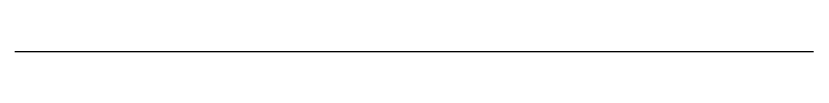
# Model space of a CAD drawing. Header units: millimetres. Extents: x 0 to 2707, y 2 to 2710.
# Drawn here: x 338.1 to 676.5, y 2.5 to 2.6 of the extents above; entities that cross this region are included whole.
import ezdxf

# ---------------------------------------------------------------- set-up
doc = ezdxf.new("R2010")
doc.units = ezdxf.units.MM
doc.layers.add('ALL_ISLANDS', color=7, linetype='Continuous')
doc.layers.add('OUTLINE_ISLAND_01', color=7, linetype='Continuous')

msp = doc.modelspace()

# ---------------------------------------------------------------- linework, layer by layer
at = {"layer": 'ALL_ISLANDS'}
msp.add_lwpolyline([(337.717, 2.5508), (338.717, 2.5507), (339.717, 2.5506), (340.717, 2.5506), (341.717, 2.5505), (342.717, 2.5504), (343.717, 2.5504), (344.717, 2.5503), (345.717, 2.5502), (346.717, 2.5502), (347.717, 2.5501), (348.717, 2.55), (349.717, 2.55), (350.717, 2.5499), (351.717, 2.5498), (352.717, 2.5498), (353.717, 2.5497), (354.717, 2.5496), (355.717, 2.5496), (356.717, 2.5495), (357.717, 2.5494), (358.717, 2.5494), (359.717, 2.5493), (360.717, 2.5492), (361.717, 2.5492), (362.717, 2.5491), (363.717, 2.549), (364.717, 2.549), (365.717, 2.5489), (366.717, 2.5488), (367.717, 2.5488), (368.717, 2.5487), (369.717, 2.5486), (370.717, 2.5486), (371.717, 2.5485), (372.717, 2.5484), (373.717, 2.5484), (374.717, 2.5483), (375.717, 2.5482), (376.717, 2.5482), (377.717, 2.5481), (378.717, 2.548), (379.717, 2.548), (380.717, 2.5479), (381.717, 2.5478), (382.717, 2.5478), (383.717, 2.5477), (384.717, 2.5476), (385.717, 2.5476), (386.717, 2.5475), (387.717, 2.5474), (388.717, 2.5474), (389.717, 2.5473), (390.717, 2.5472), (391.717, 2.5472), (392.717, 2.5471), (393.717, 2.547), (394.717, 2.547), (395.717, 2.5469), (396.717, 2.5468), (397.717, 2.5468), (398.717, 2.5467), (399.717, 2.5467), (400.717, 2.5466), (401.717, 2.5465), (402.717, 2.5465), (403.717, 2.5464), (404.717, 2.5463), (405.717, 2.5463), (406.717, 2.5462), (407.717, 2.5461), (408.717, 2.5461), (409.717, 2.546), (410.717, 2.5459), (411.717, 2.5459), (412.717, 2.5458), (413.717, 2.5457), (414.717, 2.5457), (415.717, 2.5456), (416.717, 2.5455), (417.717, 2.5455), (418.717, 2.5454), (419.717, 2.5453), (420.717, 2.5453), (421.717, 2.5452), (422.717, 2.5451), (423.717, 2.5451), (424.717, 2.545), (425.717, 2.5449), (426.717, 2.5449), (427.717, 2.5448), (428.717, 2.5447), (429.717, 2.5447), (430.717, 2.5446), (431.717, 2.5445), (432.717, 2.5445), (433.717, 2.5444), (434.717, 2.5443), (435.717, 2.5443), (436.717, 2.5442), (437.717, 2.5441), (438.717, 2.5441), (439.717, 2.544), (440.717, 2.5439), (441.717, 2.5439), (442.717, 2.5438), (443.717, 2.5437), (444.717, 2.5437), (445.717, 2.5436), (446.717, 2.5435), (447.717, 2.5435), (448.717, 2.5434), (449.717, 2.5433), (450.717, 2.5433), (451.717, 2.5432), (452.717, 2.5431), (453.717, 2.5431), (454.717, 2.543), (455.717, 2.5429), (456.717, 2.5429), (457.717, 2.5428), (458.717, 2.5427), (459.717, 2.5427), (460.717, 2.5426), (461.717, 2.5425), (462.717, 2.5425), (463.717, 2.5424), (464.717, 2.5423), (465.717, 2.5423), (466.717, 2.5422), (467.717, 2.5421), (468.717, 2.5421), (469.717, 2.542), (470.717, 2.5419), (471.717, 2.5419), (472.717, 2.5418), (473.717, 2.5417), (474.717, 2.5417), (475.717, 2.5416), (476.717, 2.5415), (477.717, 2.5415), (478.717, 2.5414), (479.717, 2.5413), (480.717, 2.5413), (481.717, 2.5412), (482.717, 2.5411), (483.717, 2.5411), (484.717, 2.541), (485.717, 2.5409), (486.717, 2.5409), (487.717, 2.5408), (488.717, 2.5407), (489.717, 2.5407), (490.717, 2.5406), (491.717, 2.5405), (492.717, 2.5405), (493.717, 2.5404), (494.717, 2.5403), (495.717, 2.5403), (496.717, 2.5402), (497.717, 2.5401), (498.717, 2.5401), (499.717, 2.54), (500.717, 2.5399), (501.717, 2.5399), (502.717, 2.5398), (503.717, 2.5397), (504.717, 2.5397), (505.717, 2.5396), (506.717, 2.5395), (507.717, 2.5395), (508.717, 2.5394), (509.717, 2.5393), (510.717, 2.5393), (511.717, 2.5392), (512.717, 2.5391), (513.717, 2.5391), (514.717, 2.539), (515.717, 2.539), (516.717, 2.5389), (517.717, 2.5388), (518.717, 2.5388), (519.717, 2.5387), (520.717, 2.5386), (521.717, 2.5386), (522.717, 2.5385), (523.717, 2.5384), (524.717, 2.5384), (525.717, 2.5383), (526.717, 2.5382), (527.717, 2.5382), (528.717, 2.5381), (529.717, 2.538), (530.717, 2.538), (531.717, 2.5379), (532.717, 2.5378), (533.717, 2.5378), (534.717, 2.5377), (535.717, 2.5376), (536.717, 2.5376), (537.717, 2.5375), (538.717, 2.5374), (539.717, 2.5374), (540.717, 2.5373), (541.717, 2.5372), (542.717, 2.5372), (543.717, 2.5371), (544.717, 2.537), (545.717, 2.537), (546.717, 2.5369), (547.717, 2.5368), (548.717, 2.5368), (549.717, 2.5367), (550.717, 2.5366), (551.717, 2.5366), (552.717, 2.5365), (553.717, 2.5364), (554.717, 2.5364), (555.717, 2.5363), (556.717, 2.5362), (557.717, 2.5362), (558.717, 2.5361), (559.717, 2.536), (560.717, 2.536), (561.717, 2.5359), (562.717, 2.5358), (563.717, 2.5358), (564.717, 2.5357), (565.717, 2.5356), (566.717, 2.5356), (567.717, 2.5355), (568.717, 2.5354), (569.717, 2.5354), (570.717, 2.5353), (571.717, 2.5352), (572.717, 2.5352), (573.717, 2.5351), (574.717, 2.535), (575.717, 2.535), (576.717, 2.5349), (577.717, 2.5348), (578.717, 2.5348), (579.717, 2.5347), (580.717, 2.5346), (581.717, 2.5346), (582.717, 2.5345), (583.717, 2.5344), (584.717, 2.5344), (585.717, 2.5343), (586.717, 2.5342), (587.717, 2.5342), (588.717, 2.5341), (589.717, 2.534), (590.717, 2.534), (591.717, 2.5339), (592.717, 2.5338), (593.717, 2.5338), (594.717, 2.5337), (595.717, 2.5336), (596.717, 2.5336), (597.717, 2.5335), (598.717, 2.5334), (599.717, 2.5334), (600.717, 2.5333), (601.717, 2.5332), (602.717, 2.5332), (603.717, 2.5331), (604.717, 2.533), (605.717, 2.533), (606.717, 2.5329), (607.717, 2.5328), (608.717, 2.5328), (609.717, 2.5327), (610.717, 2.5326), (611.717, 2.5326), (612.717, 2.5325), (613.717, 2.5324), (614.717, 2.5324), (615.717, 2.5323), (616.717, 2.5322), (617.717, 2.5322), (618.717, 2.5321), (619.717, 2.532), (620.717, 2.532), (621.717, 2.5319), (622.717, 2.5318), (623.717, 2.5318), (624.717, 2.5317), (625.717, 2.5316), (626.717, 2.5316), (627.717, 2.5315), (628.717, 2.5314), (629.717, 2.5314), (630.717, 2.5313), (631.717, 2.5313), (632.717, 2.5312), (633.717, 2.5311), (634.717, 2.5311), (635.717, 2.531), (636.717, 2.5309), (637.717, 2.5309), (638.717, 2.5308), (639.717, 2.5307), (640.717, 2.5307), (641.717, 2.5306), (642.717, 2.5305), (643.717, 2.5305), (644.717, 2.5304), (645.717, 2.5303), (646.717, 2.5303), (647.717, 2.5302), (648.717, 2.5301), (649.717, 2.5301), (650.717, 2.53), (651.717, 2.5299), (652.717, 2.5299), (653.717, 2.5298), (654.717, 2.5297), (655.717, 2.5297), (656.717, 2.5296), (657.717, 2.5295), (658.717, 2.5295), (659.717, 2.5294), (660.717, 2.5293), (661.717, 2.5293), (662.717, 2.5292), (663.717, 2.5291), (664.717, 2.5291), (665.717, 2.529), (666.717, 2.5289), (667.717, 2.5289), (668.717, 2.5288), (669.717, 2.5287), (670.717, 2.5287), (671.717, 2.5286), (672.717, 2.5285), (673.717, 2.5285), (674.717, 2.5284), (675.717, 2.5283), (676.717, 2.5283)], dxfattribs=at)
at = {"layer": 'OUTLINE_ISLAND_01'}
msp.add_lwpolyline([(337.717, 2.5508), (338.717, 2.5507), (339.717, 2.5506), (340.717, 2.5506), (341.717, 2.5505), (342.717, 2.5504), (343.717, 2.5504), (344.717, 2.5503), (345.717, 2.5502), (346.717, 2.5502), (347.717, 2.5501), (348.717, 2.55), (349.717, 2.55), (350.717, 2.5499), (351.717, 2.5498), (352.717, 2.5498), (353.717, 2.5497), (354.717, 2.5496), (355.717, 2.5496), (356.717, 2.5495), (357.717, 2.5494), (358.717, 2.5494), (359.717, 2.5493), (360.717, 2.5492), (361.717, 2.5492), (362.717, 2.5491), (363.717, 2.549), (364.717, 2.549), (365.717, 2.5489), (366.717, 2.5488), (367.717, 2.5488), (368.717, 2.5487), (369.717, 2.5486), (370.717, 2.5486), (371.717, 2.5485), (372.717, 2.5484), (373.717, 2.5484), (374.717, 2.5483), (375.717, 2.5482), (376.717, 2.5482), (377.717, 2.5481), (378.717, 2.548), (379.717, 2.548), (380.717, 2.5479), (381.717, 2.5478), (382.717, 2.5478), (383.717, 2.5477), (384.717, 2.5476), (385.717, 2.5476), (386.717, 2.5475), (387.717, 2.5474), (388.717, 2.5474), (389.717, 2.5473), (390.717, 2.5472), (391.717, 2.5472), (392.717, 2.5471), (393.717, 2.547), (394.717, 2.547), (395.717, 2.5469), (396.717, 2.5468), (397.717, 2.5468), (398.717, 2.5467), (399.717, 2.5467), (400.717, 2.5466), (401.717, 2.5465), (402.717, 2.5465), (403.717, 2.5464), (404.717, 2.5463), (405.717, 2.5463), (406.717, 2.5462), (407.717, 2.5461), (408.717, 2.5461), (409.717, 2.546), (410.717, 2.5459), (411.717, 2.5459), (412.717, 2.5458), (413.717, 2.5457), (414.717, 2.5457), (415.717, 2.5456), (416.717, 2.5455), (417.717, 2.5455), (418.717, 2.5454), (419.717, 2.5453), (420.717, 2.5453), (421.717, 2.5452), (422.717, 2.5451), (423.717, 2.5451), (424.717, 2.545), (425.717, 2.5449), (426.717, 2.5449), (427.717, 2.5448), (428.717, 2.5447), (429.717, 2.5447), (430.717, 2.5446), (431.717, 2.5445), (432.717, 2.5445), (433.717, 2.5444), (434.717, 2.5443), (435.717, 2.5443), (436.717, 2.5442), (437.717, 2.5441), (438.717, 2.5441), (439.717, 2.544), (440.717, 2.5439), (441.717, 2.5439), (442.717, 2.5438), (443.717, 2.5437), (444.717, 2.5437), (445.717, 2.5436), (446.717, 2.5435), (447.717, 2.5435), (448.717, 2.5434), (449.717, 2.5433), (450.717, 2.5433), (451.717, 2.5432), (452.717, 2.5431), (453.717, 2.5431), (454.717, 2.543), (455.717, 2.5429), (456.717, 2.5429), (457.717, 2.5428), (458.717, 2.5427), (459.717, 2.5427), (460.717, 2.5426), (461.717, 2.5425), (462.717, 2.5425), (463.717, 2.5424), (464.717, 2.5423), (465.717, 2.5423), (466.717, 2.5422), (467.717, 2.5421), (468.717, 2.5421), (469.717, 2.542), (470.717, 2.5419), (471.717, 2.5419), (472.717, 2.5418), (473.717, 2.5417), (474.717, 2.5417), (475.717, 2.5416), (476.717, 2.5415), (477.717, 2.5415), (478.717, 2.5414), (479.717, 2.5413), (480.717, 2.5413), (481.717, 2.5412), (482.717, 2.5411), (483.717, 2.5411), (484.717, 2.541), (485.717, 2.5409), (486.717, 2.5409), (487.717, 2.5408), (488.717, 2.5407), (489.717, 2.5407), (490.717, 2.5406), (491.717, 2.5405), (492.717, 2.5405), (493.717, 2.5404), (494.717, 2.5403), (495.717, 2.5403), (496.717, 2.5402), (497.717, 2.5401), (498.717, 2.5401), (499.717, 2.54), (500.717, 2.5399), (501.717, 2.5399), (502.717, 2.5398), (503.717, 2.5397), (504.717, 2.5397), (505.717, 2.5396), (506.717, 2.5395), (507.717, 2.5395), (508.717, 2.5394), (509.717, 2.5393), (510.717, 2.5393), (511.717, 2.5392), (512.717, 2.5391), (513.717, 2.5391), (514.717, 2.539), (515.717, 2.539), (516.717, 2.5389), (517.717, 2.5388), (518.717, 2.5388), (519.717, 2.5387), (520.717, 2.5386), (521.717, 2.5386), (522.717, 2.5385), (523.717, 2.5384), (524.717, 2.5384), (525.717, 2.5383), (526.717, 2.5382), (527.717, 2.5382), (528.717, 2.5381), (529.717, 2.538), (530.717, 2.538), (531.717, 2.5379), (532.717, 2.5378), (533.717, 2.5378), (534.717, 2.5377), (535.717, 2.5376), (536.717, 2.5376), (537.717, 2.5375), (538.717, 2.5374), (539.717, 2.5374), (540.717, 2.5373), (541.717, 2.5372), (542.717, 2.5372), (543.717, 2.5371), (544.717, 2.537), (545.717, 2.537), (546.717, 2.5369), (547.717, 2.5368), (548.717, 2.5368), (549.717, 2.5367), (550.717, 2.5366), (551.717, 2.5366), (552.717, 2.5365), (553.717, 2.5364), (554.717, 2.5364), (555.717, 2.5363), (556.717, 2.5362), (557.717, 2.5362), (558.717, 2.5361), (559.717, 2.536), (560.717, 2.536), (561.717, 2.5359), (562.717, 2.5358), (563.717, 2.5358), (564.717, 2.5357), (565.717, 2.5356), (566.717, 2.5356), (567.717, 2.5355), (568.717, 2.5354), (569.717, 2.5354), (570.717, 2.5353), (571.717, 2.5352), (572.717, 2.5352), (573.717, 2.5351), (574.717, 2.535), (575.717, 2.535), (576.717, 2.5349), (577.717, 2.5348), (578.717, 2.5348), (579.717, 2.5347), (580.717, 2.5346), (581.717, 2.5346), (582.717, 2.5345), (583.717, 2.5344), (584.717, 2.5344), (585.717, 2.5343), (586.717, 2.5342), (587.717, 2.5342), (588.717, 2.5341), (589.717, 2.534), (590.717, 2.534), (591.717, 2.5339), (592.717, 2.5338), (593.717, 2.5338), (594.717, 2.5337), (595.717, 2.5336), (596.717, 2.5336), (597.717, 2.5335), (598.717, 2.5334), (599.717, 2.5334), (600.717, 2.5333), (601.717, 2.5332), (602.717, 2.5332), (603.717, 2.5331), (604.717, 2.533), (605.717, 2.533), (606.717, 2.5329), (607.717, 2.5328), (608.717, 2.5328), (609.717, 2.5327), (610.717, 2.5326), (611.717, 2.5326), (612.717, 2.5325), (613.717, 2.5324), (614.717, 2.5324), (615.717, 2.5323), (616.717, 2.5322), (617.717, 2.5322), (618.717, 2.5321), (619.717, 2.532), (620.717, 2.532), (621.717, 2.5319), (622.717, 2.5318), (623.717, 2.5318), (624.717, 2.5317), (625.717, 2.5316), (626.717, 2.5316), (627.717, 2.5315), (628.717, 2.5314), (629.717, 2.5314), (630.717, 2.5313), (631.717, 2.5313), (632.717, 2.5312), (633.717, 2.5311), (634.717, 2.5311), (635.717, 2.531), (636.717, 2.5309), (637.717, 2.5309), (638.717, 2.5308), (639.717, 2.5307), (640.717, 2.5307), (641.717, 2.5306), (642.717, 2.5305), (643.717, 2.5305), (644.717, 2.5304), (645.717, 2.5303), (646.717, 2.5303), (647.717, 2.5302), (648.717, 2.5301), (649.717, 2.5301), (650.717, 2.53), (651.717, 2.5299), (652.717, 2.5299), (653.717, 2.5298), (654.717, 2.5297), (655.717, 2.5297), (656.717, 2.5296), (657.717, 2.5295), (658.717, 2.5295), (659.717, 2.5294), (660.717, 2.5293), (661.717, 2.5293), (662.717, 2.5292), (663.717, 2.5291), (664.717, 2.5291), (665.717, 2.529), (666.717, 2.5289), (667.717, 2.5289), (668.717, 2.5288), (669.717, 2.5287), (670.717, 2.5287), (671.717, 2.5286), (672.717, 2.5285), (673.717, 2.5285), (674.717, 2.5284), (675.717, 2.5283), (676.717, 2.5283)], dxfattribs=at)

doc.saveas('drawing.dxf')
